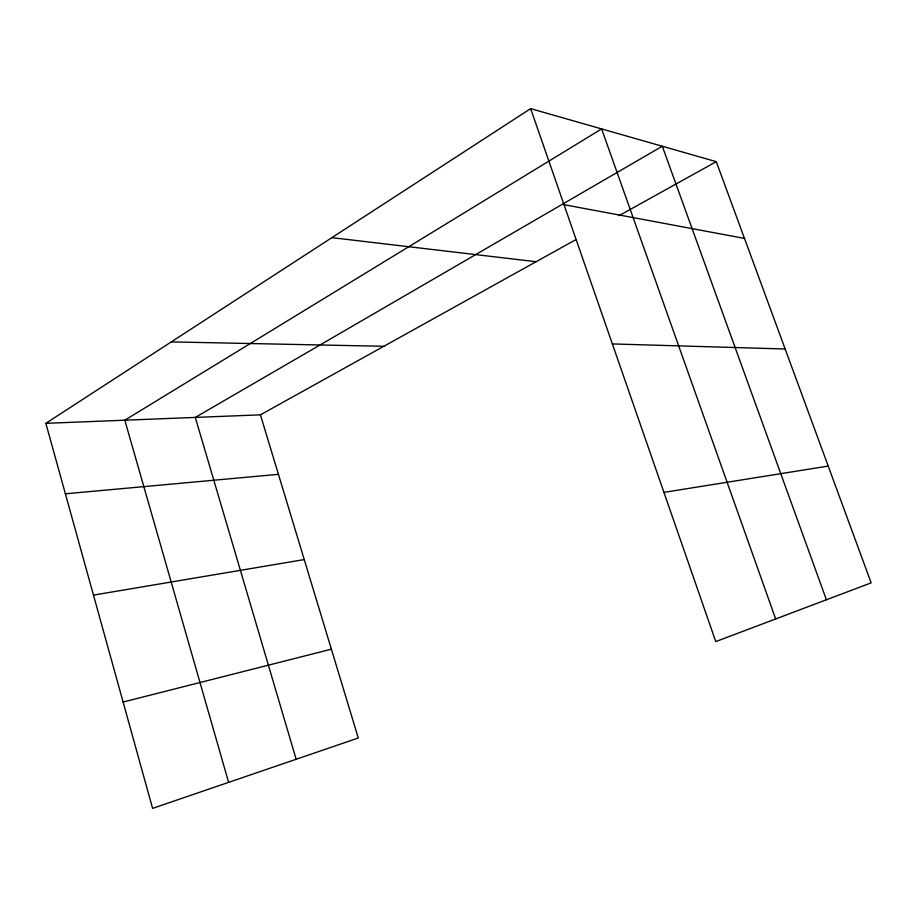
<?xml version="1.0" encoding="UTF-8"?>
<svg xmlns="http://www.w3.org/2000/svg" width="917" height="917" viewBox="0 0 917 917"><rect width="100%" height="100%" fill="white"/><g stroke="black" fill="none" stroke-linecap="round" stroke-linejoin="round"><path stroke-width="1.38" d="M45.85 423.333L260.417 414.839L358.283 738.002L152.589 808.37L45.85 423.333L530.645 108.63L716.269 161.667L871.15 582.857L715.764 641.591L530.645 108.63M260.417 414.839L575.75 239.704M619.101 215.633L716.269 161.667M123.107 702.032L331.392 649.202M93.477 595.11L304.249 559.576M663.942 492.383L828.2 466.065M65.382 493.805L278.436 474.33M171.307 341.892L383.822 346.294M612.373 343.932L785.158 348.999M331.885 237.652L536.113 261.723M564.012 204.686L744.489 238.409M826.4 599.775L662.303 146.239L195.287 417.418L296.145 759.253M775.656 618.952L601.621 128.907L124.804 420.204L228.608 782.361"/></g></svg>
